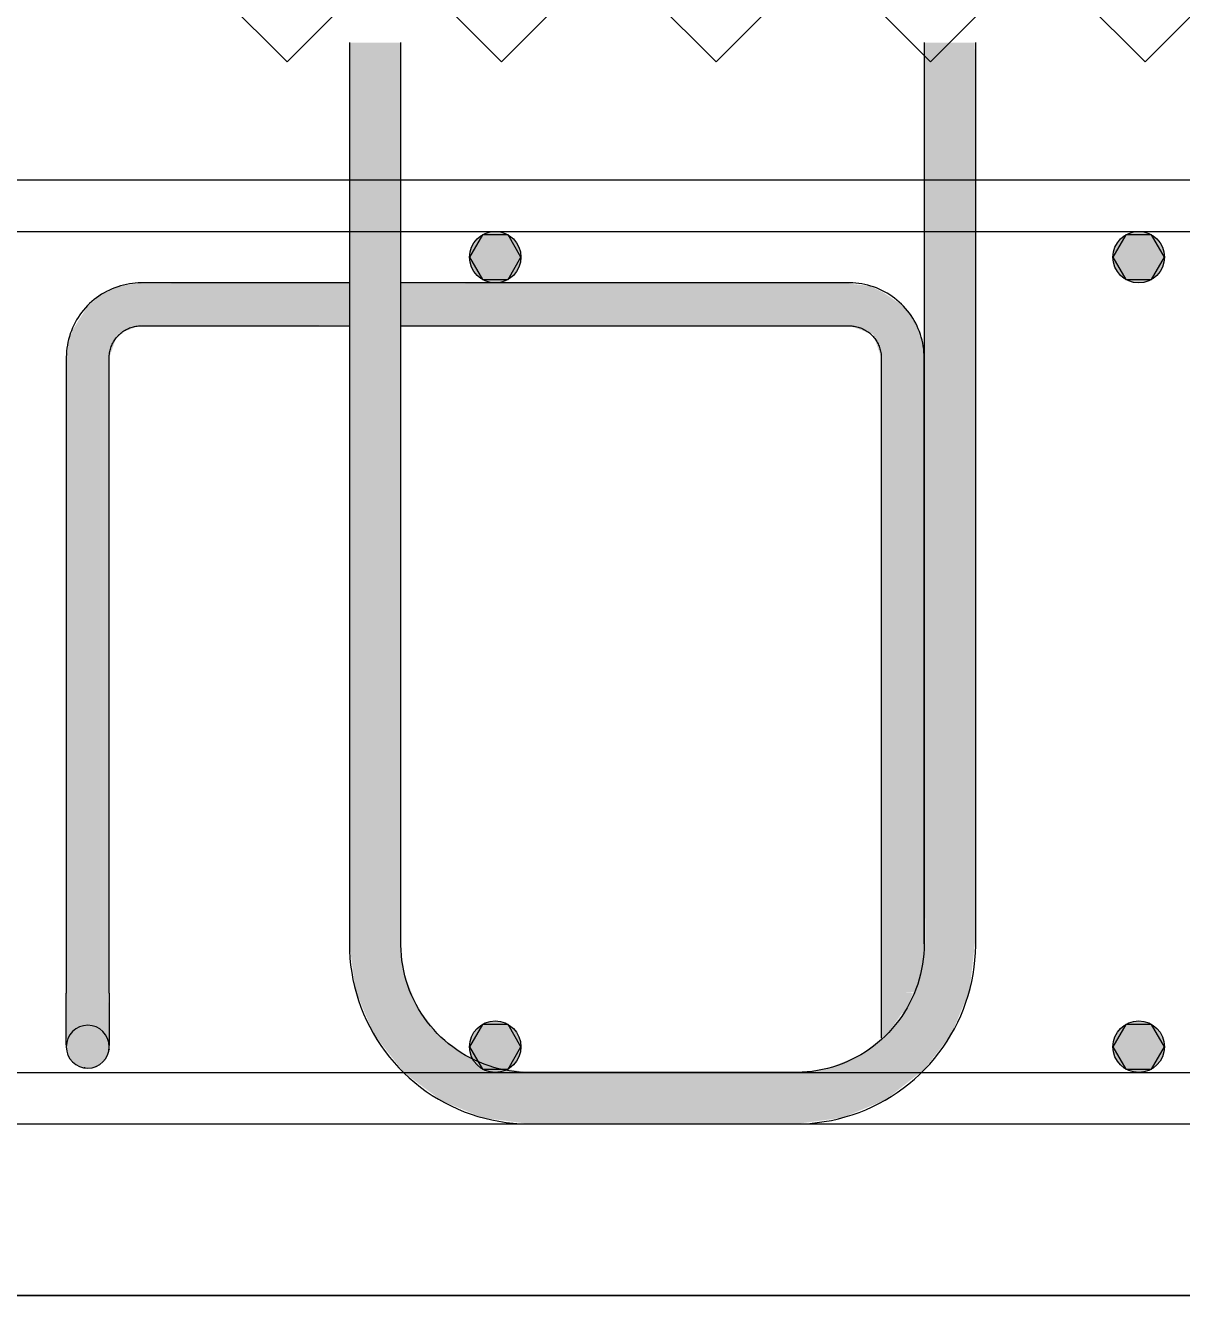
# Model space of a CAD drawing. Header units: millimetres. Extents: x 23200 to 49062, y -2858 to 35213.
# Drawn here: x 35127.6 to 35397.1, y -2000 to -1704 of the extents above; entities that cross this region are included whole.
import ezdxf

# ---------------------------------------------------------------- set-up
doc = ezdxf.new("R2010")
doc.units = ezdxf.units.MM
for name, color, linetype, lineweight in [('AA_Dim', 7, 'Continuous', 9), ('AA_Dim-20', 7, 'Continuous', 9), ('AA_Oformlenie', 7, 'Continuous', 9), ('AF_Perekritie_Опалубка', 253, 'Continuous', 20), ('KR_Armatura', 7, 'Continuous', 20), ('KR_Armatura_Tonkie', 7, 'Continuous', 20), ('KR_Fundament', 7, 'Continuous', 20)]:
    doc.layers.add(name, color=color, linetype=linetype, lineweight=lineweight)
doc.styles.add('ISOCPEUR_1', font='isocpeur.ttf', dxfattribs={"width": 0.9, "height": 50})
doc.dimstyles.new('05_Округл_5мм__прозр_', dxfattribs={"dimscale": 304.8, "dimtxt": 49.799059, "dimasz": 0.111549, "dimexe": 0.098425, "dimexo": 0.065617, "dimgap": 0.006562, "dimtad": 1, "dimdec": 0, "dimrnd": 5, "dimdsep": 46, "dimtxsty": 'ISOCPEUR_1', "dimblk1": 'OBLIQUE', "dimblk2": 'OBLIQUE', "dimsah": 1, "dimcen": 0.09, "dimdle": 0.098425, "dimazin": 0, "dimtfac": 1, "dimtdec": 4, "dimtix": 1, "dimtmove": 1, "dimatfit": 3, "dimfxl": 1, "dimtvp": 1, "dimtolj": 1, "dimtzin": 0, "dimlwd": 18, "dimlwe": 18, "dimarcsym": 2})

# ---------------------------------------------------------------- blocks, each defined once
blk = doc.blocks.new('265_Выпуск П одной длины _НесАрм_РабПлоск_ - В3 _d12_ t_250-3847602-Сечение 8')
at = {"layer": 'KR_Armatura_Tonkie'}
h = blk.add_hatch(color=256, dxfattribs=at)
h.paths.add_polyline_path([(25358.06, -1918), (25364.06, -1918), (25363.86, -1708), (25352.06, -1708), (25352.27, -1918), (25356.51, -1918)])
h.paths.add_polyline_path([(25352.06, -1692), (25364.06, -1692), (25363.86, -1647.68), (25352.06, -1647.68), (25352.06, -1678.93)])
h.paths.add_polyline_path([(25358.06, -1641.75), (25364.06, -1641.68), (25363.86, -1247.68), (25352.06, -1247.68), (25352.27, -1641.68), (25356.69, -1641.73)])
h.paths.add_polyline_path([(25358.06, -1241.75), (25364.06, -1241.68), (25363.86, -847.68), (25352.06, -847.68), (25352.27, -1241.68), (25356.96, -1241.74)])
h.paths.add_polyline_path([(25358.06, -841.75), (25364.06, -841.68), (25363.86, -447.68), (25352.06, -447.68), (25352.27, -841.68), (25357.22, -841.74)])
h.paths.add_polyline_path([(25358.06, -441.75), (25364.06, -441.68), (25363.86, -310.97), (25352.06, -305.07), (25352.27, -441.68), (25357.49, -441.74)])
h.paths.add_polyline_path([(25364.06, -293.18), (25363.86, -266.96), (25352.06, -261.07), (25352.27, -287.29), (25364, -293.15)])
h.paths.add_polyline_path([(25364.06, -253.65), (25363.86, -103.13), (25352.06, -103.13), (25352.27, -247.75), (25364, -253.62)])
h.paths.add_polyline_path([(25358.06, -95.13), (25364.06, -95.13), (25363.86, 418), (25352.06, 418), (25352.27, -95.13), (25357.72, -95.13)])
h = blk.add_hatch(color=256, dxfattribs=at)
h.paths.add_polyline_path([(25492.06, -1918), (25498.06, -1918), (25497.86, -1708), (25486.06, -1708), (25486.29, -1918), (25490.51, -1918)])
h.paths.add_polyline_path([(25486.08, -1692), (25498.06, -1692), (25497.86, -1647.68), (25486.06, -1647.68), (25486.06, -1692)])
h.paths.add_polyline_path([(25492.06, -1641.75), (25498.06, -1641.68), (25497.86, -1247.68), (25486.06, -1247.68), (25486.27, -1641.68), (25490.69, -1641.73)])
h.paths.add_polyline_path([(25492.06, -1241.75), (25498.06, -1241.68), (25497.86, -847.68), (25486.06, -847.68), (25486.27, -1241.68), (25490.96, -1241.74)])
h.paths.add_polyline_path([(25492.06, -841.75), (25498.06, -841.68), (25497.86, -447.68), (25486.06, -447.68), (25486.27, -841.68), (25491.22, -841.74)])
h.paths.add_polyline_path([(25492.06, -441.75), (25498.06, -441.68), (25497.86, -377.97), (25486.06, -372.07), (25486.27, -441.68), (25491.49, -441.74)])
h.paths.add_polyline_path([(25498.06, -360.18), (25497.86, -333.96), (25486.06, -328.07), (25486.27, -354.29), (25497.93, -360.12)])
h.paths.add_polyline_path([(25498.06, -320.65), (25497.86, -203.13), (25486.06, -203.13), (25486.27, -314.75), (25497.92, -320.58)])
h.paths.add_polyline_path([(25492.25, -195.13), (25498.06, -195.13), (25497.86, -103.89), (25490.51, -103.13), (25486.06, -103.13), (25486.27, -195.13), (25492.06, -195.13)])
h.paths.add_polyline_path([(25498.06, -95.92), (25497.86, 418), (25486.06, 418), (25486.27, -95.13), (25493.61, -95.33), (25497.9, -95.9)])
for points in [[(25394.06, -1960), (25394.06, -1948), (25385.77, -1946.76), (25379.06, -1943.98), (25372.85, -1939.21), (25368.08, -1933), (25365.08, -1925.76), (25363.86, -1918), (25352.07, -1918.02), (25353.49, -1928.87), (25357.69, -1939), (25364.83, -1948.06), (25373.55, -1954.58), (25383.19, -1958.57), (25392.37, -1959.78)], [(25456.06, -1960), (25466.93, -1958.57), (25477.06, -1954.37), (25486.12, -1947.23), (25492.43, -1939), (25496.63, -1928.87), (25497.86, -1918), (25486.06, -1918.02), (25484.82, -1926.29), (25482.04, -1933), (25477.28, -1939.21), (25471.06, -1943.98), (25463.83, -1946.98), (25456.06, -1948.2), (25456.06, -1959.8)], [(25456.06, -1960), (25456.06, -1948), (25394.06, -1948.23), (25394.06, -1960), (25447.85, -1960)]]:
    blk.add_hatch(color=256, dxfattribs=at).paths.add_polyline_path(points)
for p, q in [((25352.06, -1708), (25352.06, -1740)), ((25364.06, -1740), (25364.06, -1708)), ((25486.06, -1708), (25486.06, -1740)), ((25498.06, -1740), (25498.06, -1708)), ((25352.06, -1740), (25352.06, -1752)), ((25364.06, -1752), (25364.06, -1740)), ((25486.06, -1740), (25486.06, -1752)), ((25498.06, -1752), (25498.06, -1740)), ((25352.06, -1752), (25352.06, -1918)), ((25364.06, -1918), (25364.06, -1752)), ((25486.06, -1752), (25486.06, -1918)), ((25498.06, -1918), (25498.06, -1752)), ((25456.06, -1948), (25394.06, -1948)), ((25394.06, -1960), (25456.06, -1960))]:
    blk.add_line(p, q, dxfattribs=at)
at = {"layer": 'KR_Armatura_Tonkie', "flags": 128}
for points in [[(25352.06, -1918), (25352.1, -1919.68), (25352.2, -1921.36), (25352.36, -1923.03), (25352.6, -1924.69), (25352.9, -1926.34), (25353.27, -1927.98), (25353.7, -1929.61), (25354.19, -1931.21), (25354.75, -1932.8), (25355.38, -1934.36), (25356.06, -1935.89), (25356.81, -1937.39), (25357.61, -1938.87), (25358.48, -1940.31), (25359.4, -1941.71), (25360.37, -1943.08), (25361.4, -1944.41), (25362.49, -1945.69), (25363.62, -1946.93), (25364.67, -1948)], [(25394.06, -1948), (25392.86, -1947.98), (25391.66, -1947.9), (25390.47, -1947.78), (25389.28, -1947.62), (25388.1, -1947.4), (25386.93, -1947.14), (25385.77, -1946.83), (25384.62, -1946.48), (25383.49, -1946.08), (25382.38, -1945.63), (25381.28, -1945.14), (25380.21, -1944.61), (25379.16, -1944.03), (25378.13, -1943.42), (25377.12, -1942.76), (25376.15, -1942.06), (25375.2, -1941.33), (25374.28, -1940.55), (25373.39, -1939.75), (25372.54, -1938.9), (25371.72, -1938.02), (25370.94, -1937.11), (25370.19, -1936.17), (25369.49, -1935.21), (25368.82, -1934.21), (25368.19, -1933.19), (25367.6, -1932.14), (25367.06, -1931.07), (25366.56, -1929.98), (25366.1, -1928.87), (25365.69, -1927.74), (25365.32, -1926.6), (25365, -1925.45), (25364.73, -1924.28), (25364.5, -1923.1), (25364.32, -1921.91), (25364.19, -1920.72), (25364.1, -1919.52), (25364.06, -1918.32), (25364.06, -1918)], [(25486.06, -1918), (25486.04, -1919.2), (25485.97, -1920.4), (25485.85, -1921.59), (25485.68, -1922.78), (25485.46, -1923.96), (25485.2, -1925.13), (25484.89, -1926.29), (25484.54, -1927.44), (25484.14, -1928.57), (25483.69, -1929.68), (25483.2, -1930.78), (25482.67, -1931.85), (25482.1, -1932.91), (25481.48, -1933.94), (25480.82, -1934.94), (25480.12, -1935.92), (25479.39, -1936.86), (25478.62, -1937.78), (25477.81, -1938.67), (25476.96, -1939.52), (25476.09, -1940.34), (25475.18, -1941.12), (25474.24, -1941.87), (25473.27, -1942.58), (25472.27, -1943.24), (25471.25, -1943.87), (25470.2, -1944.46), (25469.13, -1945), (25468.04, -1945.5), (25466.93, -1945.96), (25465.81, -1946.37), (25464.66, -1946.74), (25463.51, -1947.06), (25462.34, -1947.34), (25461.16, -1947.56), (25459.97, -1947.74), (25458.78, -1947.88), (25457.59, -1947.96), (25456.39, -1948), (25456.06, -1948)], [(25485.44, -1948), (25486.19, -1947.26), (25487.34, -1946.03), (25488.43, -1944.76), (25489.48, -1943.44), (25490.47, -1942.09), (25491.4, -1940.69), (25492.28, -1939.26), (25493.1, -1937.8), (25493.87, -1936.3), (25494.57, -1934.77), (25495.21, -1933.22), (25495.78, -1931.64), (25496.3, -1930.04), (25496.75, -1928.42), (25497.13, -1926.79), (25497.45, -1925.14), (25497.7, -1923.48), (25497.89, -1921.81), (25498.01, -1920.13), (25498.06, -1918.45), (25498.06, -1918)], [(25364.8, -1948.13), (25366.03, -1949.28), (25367.3, -1950.37), (25368.62, -1951.42), (25369.97, -1952.41), (25371.37, -1953.34), (25372.8, -1954.22), (25374.27, -1955.04), (25375.76, -1955.8), (25377.29, -1956.51), (25378.84, -1957.15), (25380.42, -1957.72), (25382.02, -1958.24), (25383.64, -1958.69), (25385.27, -1959.07), (25386.92, -1959.39), (25388.58, -1959.64), (25390.25, -1959.83), (25391.93, -1959.95), (25393.61, -1960), (25394.06, -1960)], [(25456.06, -1960), (25457.74, -1959.97), (25459.42, -1959.87), (25461.09, -1959.7), (25462.75, -1959.46), (25464.41, -1959.16), (25466.05, -1958.8), (25467.67, -1958.36), (25469.27, -1957.87), (25470.86, -1957.31), (25472.42, -1956.68), (25473.95, -1956), (25475.46, -1955.25), (25476.93, -1954.45), (25478.37, -1953.58), (25479.78, -1952.66), (25481.14, -1951.69), (25482.47, -1950.66), (25483.76, -1949.58), (25485, -1948.44), (25485.44, -1948)]]:
    blk.add_lwpolyline(points, dxfattribs=at)
blk = doc.blocks.new('265_Выпуск П одной длины _НесАрм_РабПлоск_ - В3 _d12_ t_250-V40-Сечение 8')
at = {"layer": 'KR_Armatura_Tonkie'}
for p, q in [((25352.06, -1708), (25352.06, -1740)), ((25364.06, -1740), (25364.06, -1708)), ((25486.06, -1708), (25486.06, -1740)), ((25498.06, -1740), (25498.06, -1708)), ((25352.06, -1740), (25352.06, -1752)), ((25364.06, -1752), (25364.06, -1740)), ((25486.06, -1740), (25486.06, -1752)), ((25498.06, -1752), (25498.06, -1740)), ((25352.06, -1752), (25352.06, -1918)), ((25364.06, -1918), (25364.06, -1752)), ((25486.06, -1752), (25486.06, -1918)), ((25498.06, -1918), (25498.06, -1752)), ((25456.06, -1948), (25394.06, -1948)), ((25394.06, -1960), (25456.06, -1960))]:
    blk.add_line(p, q, dxfattribs=at)
at = {"layer": 'KR_Armatura_Tonkie', "flags": 128}
for points in [[(25352.06, -1918.02), (25352.1, -1919.68), (25352.2, -1921.36), (25352.36, -1923.03), (25352.6, -1924.69), (25352.9, -1926.34), (25353.27, -1927.98), (25353.7, -1929.61), (25354.19, -1931.21), (25354.75, -1932.8), (25355.38, -1934.36), (25356.06, -1935.89), (25356.81, -1937.39), (25357.61, -1938.87), (25358.48, -1940.31), (25359.4, -1941.71), (25360.37, -1943.08), (25361.4, -1944.41), (25362.49, -1945.69), (25363.62, -1946.93), (25364.67, -1948)], [(25485.44, -1948), (25486.19, -1947.26), (25487.34, -1946.03), (25488.43, -1944.76), (25489.48, -1943.44), (25490.47, -1942.09), (25491.4, -1940.69), (25492.28, -1939.26), (25493.1, -1937.8), (25493.87, -1936.3), (25494.57, -1934.77), (25495.21, -1933.22), (25495.78, -1931.64), (25496.3, -1930.04), (25496.75, -1928.42), (25497.13, -1926.79), (25497.45, -1925.14), (25497.7, -1923.48), (25497.89, -1921.81), (25498.01, -1920.13), (25498.06, -1918.45), (25498.06, -1918.02)], [(25364.8, -1948.13), (25366.03, -1949.28), (25367.3, -1950.37), (25368.62, -1951.42), (25369.97, -1952.41), (25371.37, -1953.34), (25372.8, -1954.22), (25374.27, -1955.04), (25375.76, -1955.8), (25377.29, -1956.51), (25378.84, -1957.15), (25380.42, -1957.72), (25382.02, -1958.24), (25383.64, -1958.69), (25385.27, -1959.07), (25386.92, -1959.39), (25388.58, -1959.64), (25390.25, -1959.83), (25391.93, -1959.95), (25393.61, -1960), (25394.06, -1960)], [(25456.06, -1960), (25457.74, -1959.97), (25459.42, -1959.87), (25461.09, -1959.7), (25462.75, -1959.46), (25464.41, -1959.16), (25466.05, -1958.8), (25467.67, -1958.36), (25469.27, -1957.87), (25470.86, -1957.31), (25472.42, -1956.68), (25473.95, -1956), (25475.46, -1955.25), (25476.93, -1954.45), (25478.37, -1953.58), (25479.78, -1952.66), (25481.14, -1951.69), (25482.47, -1950.66), (25483.76, -1949.58), (25485, -1948.44), (25485.44, -1948)]]:
    blk.add_lwpolyline(points, dxfattribs=at)
blk = doc.blocks.new('265_Выпуск П одной длины _НесАрм_РабПлоск_ - В3 _d12_ t_250-V41-Сечение 8')
at = {"layer": 'KR_Armatura_Tonkie'}
for p, q in [((25352.06, -1708), (25352.06, -1740)), ((25364.06, -1740), (25364.06, -1708)), ((25486.06, -1708), (25486.06, -1740)), ((25498.06, -1740), (25498.06, -1708)), ((25352.06, -1740), (25352.06, -1752)), ((25364.06, -1752), (25364.06, -1740)), ((25486.06, -1740), (25486.06, -1752)), ((25498.06, -1752), (25498.06, -1740)), ((25352.06, -1752), (25352.06, -1764)), ((25364.06, -1764), (25364.06, -1752)), ((25486.06, -1752), (25486.06, -1781.5)), ((25498.06, -1918), (25498.06, -1752)), ((25352.06, -1774), (25352.06, -1918)), ((25364.06, -1918), (25364.06, -1774)), ((25456.06, -1948), (25394.06, -1948)), ((25394.06, -1960), (25456.06, -1960))]:
    blk.add_line(p, q, dxfattribs=at)
at = {"layer": 'KR_Armatura_Tonkie', "flags": 128}
for points in [[(25352.06, -1918.02), (25352.1, -1919.68), (25352.2, -1921.36), (25352.36, -1923.03), (25352.6, -1924.69), (25352.9, -1926.34), (25353.27, -1927.98), (25353.7, -1929.61), (25354.19, -1931.21), (25354.75, -1932.8), (25355.38, -1934.36), (25356.06, -1935.89), (25356.81, -1937.39), (25357.61, -1938.87), (25358.48, -1940.31), (25359.4, -1941.71), (25360.37, -1943.08), (25361.4, -1944.41), (25362.49, -1945.69), (25363.62, -1946.93), (25364.67, -1948)], [(25485.44, -1948), (25486.19, -1947.26), (25487.34, -1946.03), (25488.43, -1944.76), (25489.48, -1943.44), (25490.47, -1942.09), (25491.4, -1940.69), (25492.28, -1939.26), (25493.1, -1937.8), (25493.87, -1936.3), (25494.57, -1934.77), (25495.21, -1933.22), (25495.78, -1931.64), (25496.3, -1930.04), (25496.75, -1928.42), (25497.13, -1926.79), (25497.45, -1925.14), (25497.7, -1923.48), (25497.89, -1921.81), (25498.01, -1920.13), (25498.06, -1918.45), (25498.06, -1918.02)], [(25364.8, -1948.13), (25366.03, -1949.28), (25367.3, -1950.37), (25368.62, -1951.42), (25369.97, -1952.41), (25371.37, -1953.34), (25372.8, -1954.22), (25374.27, -1955.04), (25375.76, -1955.8), (25377.29, -1956.51), (25378.84, -1957.15), (25380.42, -1957.72), (25382.02, -1958.24), (25383.64, -1958.69), (25385.27, -1959.07), (25386.92, -1959.39), (25388.58, -1959.64), (25390.25, -1959.83), (25391.93, -1959.95), (25393.61, -1960), (25394.06, -1960)], [(25456.06, -1960), (25457.74, -1959.97), (25459.42, -1959.87), (25461.09, -1959.7), (25462.75, -1959.46), (25464.41, -1959.16), (25466.05, -1958.8), (25467.67, -1958.36), (25469.27, -1957.87), (25470.86, -1957.31), (25472.42, -1956.68), (25473.95, -1956), (25475.46, -1955.25), (25476.93, -1954.45), (25478.37, -1953.58), (25479.78, -1952.66), (25481.14, -1951.69), (25482.47, -1950.66), (25483.76, -1949.58), (25485, -1948.44), (25485.44, -1948)]]:
    blk.add_lwpolyline(points, dxfattribs=at)
blk = doc.blocks.new('265_Выпуск П одной длины _НесАрм_РабПлоск_ - В3 _d12_ t_250-V42-Сечение 8')
at = {"layer": 'KR_Armatura_Tonkie'}
for p, q in [((25352.06, -1708), (25352.06, -1740)), ((25364.06, -1740), (25364.06, -1708)), ((25486.06, -1708), (25486.06, -1740)), ((25498.06, -1740), (25498.06, -1708)), ((25352.06, -1740), (25352.06, -1752)), ((25364.06, -1752), (25364.06, -1740)), ((25486.06, -1740), (25486.06, -1752)), ((25498.06, -1752), (25498.06, -1740)), ((25352.06, -1752), (25352.06, -1764)), ((25364.06, -1764), (25364.06, -1752)), ((25486.06, -1752), (25486.06, -1781.5)), ((25498.06, -1918), (25498.06, -1752)), ((25352.06, -1774), (25352.06, -1918)), ((25364.06, -1918), (25364.06, -1774)), ((25456.06, -1948), (25394.06, -1948)), ((25390.25, -1959.83), (25391.93, -1959.95)), ((25394.06, -1960), (25456.06, -1960))]:
    blk.add_line(p, q, dxfattribs=at)
at = {"layer": 'KR_Armatura_Tonkie', "flags": 128}
for points in [[(25352.06, -1918.02), (25352.1, -1919.68), (25352.2, -1921.36), (25352.36, -1923.03), (25352.6, -1924.69), (25352.9, -1926.34), (25353.27, -1927.98), (25353.7, -1929.61), (25354.19, -1931.21), (25354.75, -1932.8), (25355.38, -1934.36), (25356.06, -1935.89), (25356.81, -1937.39), (25357.61, -1938.87), (25358.48, -1940.31), (25359.4, -1941.71), (25360.37, -1943.08), (25361.4, -1944.41), (25362.49, -1945.69), (25363.62, -1946.93), (25364.67, -1948)], [(25485.44, -1948), (25486.19, -1947.26), (25487.34, -1946.03), (25488.43, -1944.76), (25489.48, -1943.44), (25490.47, -1942.09), (25491.4, -1940.69), (25492.28, -1939.26), (25493.1, -1937.8), (25493.87, -1936.3), (25494.57, -1934.77), (25495.21, -1933.22), (25495.78, -1931.64), (25496.3, -1930.04), (25496.75, -1928.42), (25497.13, -1926.79), (25497.45, -1925.14), (25497.7, -1923.48), (25497.89, -1921.81), (25498.01, -1920.13), (25498.06, -1918.45), (25498.06, -1918.02)], [(25364.8, -1948.13), (25366.03, -1949.28), (25367.3, -1950.37), (25368.62, -1951.42), (25369.97, -1952.41), (25371.37, -1953.34), (25372.8, -1954.22), (25374.27, -1955.04), (25375.76, -1955.8), (25377.29, -1956.51), (25378.84, -1957.15), (25380.42, -1957.72), (25382.02, -1958.24), (25383.64, -1958.69), (25385.27, -1959.07), (25386.92, -1959.39), (25388.58, -1959.64), (25390.25, -1959.83)], [(25456.06, -1960), (25457.74, -1959.97), (25459.42, -1959.87), (25461.09, -1959.7), (25462.75, -1959.46), (25464.41, -1959.16), (25466.05, -1958.8), (25467.67, -1958.36), (25469.27, -1957.87), (25470.86, -1957.31), (25472.42, -1956.68), (25473.95, -1956), (25475.46, -1955.25), (25476.93, -1954.45), (25478.37, -1953.58), (25479.78, -1952.66), (25481.14, -1951.69), (25482.47, -1950.66), (25483.76, -1949.58), (25485, -1948.44), (25485.44, -1948)], [(25391.93, -1959.95), (25393.61, -1960), (25394.06, -1960)]]:
    blk.add_lwpolyline(points, dxfattribs=at)
blk = doc.blocks.new('261_Лягушка _НесАрм_РабПлоск_ - 10 А240-V49-Сечение 8')
at = {"layer": 'KR_Armatura_Tonkie'}
for points in [[(25290.47, -1781.5), (25291.06, -1781.5), (25294.72, -1772.66), (25303.56, -1769), (25303.56, -1764), (25298.69, -1764.7), (25294.18, -1766.73), (25291.03, -1769.5), (25287.78, -1774.57), (25286.73, -1776.9), (25286.23, -1781.5), (25289.77, -1781.5)], [(25481.06, -1781.5), (25486.06, -1781.5), (25485.36, -1776.63), (25483.33, -1772.12), (25480.56, -1768.96), (25476.38, -1766.16), (25473.47, -1764.72), (25468.56, -1764.17), (25468.56, -1769), (25477.4, -1772.66), (25479.23, -1777.08)], [(25294.6, -1781.5), (25296.06, -1781.5), (25297.99, -1775.93), (25303.56, -1773.83), (25303.56, -1769), (25294.72, -1772.66), (25291.06, -1781.5), (25293.56, -1781.5)], [(25476.23, -1781.5), (25481.06, -1781.5), (25477.4, -1772.66), (25468.56, -1769), (25468.56, -1774), (25474.13, -1775.93), (25476.06, -1781.5)], [(25291.06, -1929.5), (25291.06, -1781.5), (25286.06, -1781.5), (25286.23, -1929.5), (25289.77, -1929.5)], [(25295.04, -1929.5), (25296.06, -1929.5), (25295.89, -1781.5), (25291.06, -1781.5), (25291.06, -1929.5), (25294.6, -1929.5)], [(25479.77, -1929.5), (25481.06, -1929.5), (25481.06, -1781.5), (25476.06, -1781.5), (25476.23, -1929.5), (25478.56, -1929.5)], [(25481.06, -1929.5), (25483.56, -1929.33), (25485.04, -1925.76), (25486.06, -1918), (25485.89, -1781.5), (25481.06, -1781.5), (25481.06, -1918.02)], [(25286.23, -1940.71), (25287.09, -1939.04), (25287.53, -1938.46), (25288.56, -1937.67), (25289.77, -1937.17), (25291.06, -1937), (25291.06, -1929.5), (25286.06, -1929.5), (25286.18, -1939.93)], [(25296.06, -1942), (25295.94, -1935.69), (25295.89, -1929.5), (25291.06, -1929.5), (25291.06, -1937), (25292.49, -1937.22), (25293.56, -1937.67), (25294.6, -1938.46), (25295.39, -1939.5), (25295.89, -1940.71)], [(25476.15, -1940.08), (25477.65, -1938.72), (25481.06, -1933.96), (25481.06, -1929.5), (25476.06, -1929.5), (25476.16, -1939.83)], [(25481.06, -1934.28), (25482.17, -1932.7), (25483.41, -1929.5), (25481.06, -1929.5), (25481.06, -1933.96)], [(25291.06, -1947), (25292.49, -1946.78), (25293.56, -1946.33), (25294.6, -1945.54), (25295.39, -1944.5), (25295.89, -1943.29), (25296.06, -1942), (25295.89, -1940.71), (25295.39, -1939.5), (25294.6, -1938.46), (25293.56, -1937.67), (25292.36, -1937.17), (25291.06, -1937), (25289.77, -1937.17), (25288.56, -1937.67), (25287.53, -1938.46), (25286.73, -1939.5), (25286.23, -1940.71), (25286.06, -1942), (25286.23, -1943.29), (25286.73, -1944.5), (25287.53, -1945.54), (25288.56, -1946.33), (25289.77, -1946.83)]]:
    blk.add_hatch(color=256, dxfattribs=at).paths.add_polyline_path(points)
h = blk.add_hatch(color=256, dxfattribs=at)
h.paths.add_polyline_path([(25364.06, -1769), (25468.56, -1769), (25468.56, -1764), (25364.06, -1764.17), (25364.06, -1768.18)])
h.paths.add_polyline_path([(25336.88, -1769), (25352.06, -1769), (25352.06, -1764), (25303.56, -1764.17), (25303.56, -1769)])
h = blk.add_hatch(color=256, dxfattribs=at)
h.paths.add_polyline_path([(25304.43, -1774), (25352.06, -1773.83), (25352.06, -1769), (25303.56, -1769), (25303.56, -1774)])
h.paths.add_polyline_path([(25468.56, -1774), (25468.56, -1769), (25364.06, -1769), (25364.06, -1774), (25443.72, -1774)])
for p, q in [((25352.06, -1764), (25303.56, -1764)), ((25468.56, -1764), (25364.06, -1764)), ((25303.56, -1774), (25352.06, -1774)), ((25364.06, -1774), (25468.56, -1774)), ((25286.06, -1781.5), (25286.06, -1929.5)), ((25296.06, -1929.5), (25296.06, -1781.5)), ((25476.06, -1781.5), (25476.06, -1929.5)), ((25486.06, -1918), (25486.06, -1781.5)), ((25286.48, -1944), (25286.4, -1943.81)), ((25296.03, -1942.6), (25296, -1942.8)), ((25288.08, -1946.01), (25287.92, -1945.89)), ((25290.46, -1946.96), (25290.27, -1946.94)), ((25293.06, -1946.58), (25292.87, -1946.66)), ((25295.07, -1944.99), (25294.95, -1945.14))]:
    blk.add_line(p, q, dxfattribs=at)
at = {"layer": 'KR_Armatura_Tonkie', "flags": 128}
for points in [[(25303.56, -1764), (25302.86, -1764.01), (25302.16, -1764.06), (25301.47, -1764.13), (25300.77, -1764.22), (25300.08, -1764.35), (25299.4, -1764.5), (25298.73, -1764.68), (25298.06, -1764.89), (25297.4, -1765.12), (25296.75, -1765.38), (25296.11, -1765.67), (25295.48, -1765.98), (25294.87, -1766.31), (25294.27, -1766.67), (25293.68, -1767.06), (25293.11, -1767.46), (25292.56, -1767.89), (25292.02, -1768.34), (25291.51, -1768.82), (25291.01, -1769.31), (25290.53, -1769.82), (25290.07, -1770.35), (25289.64, -1770.9), (25289.23, -1771.46), (25288.84, -1772.04), (25288.47, -1772.64), (25288.13, -1773.25), (25287.81, -1773.88), (25287.52, -1774.51), (25287.25, -1775.16), (25287.01, -1775.82), (25286.8, -1776.48), (25286.61, -1777.16), (25286.45, -1777.84), (25286.32, -1778.53), (25286.21, -1779.22), (25286.13, -1779.91), (25286.08, -1780.61), (25286.06, -1781.31), (25286.06, -1781.5)], [(25486.06, -1781.5), (25486.05, -1780.8), (25486.01, -1780.1), (25485.94, -1779.41), (25485.84, -1778.71), (25485.71, -1778.02), (25485.56, -1777.34), (25485.38, -1776.66), (25485.17, -1776), (25484.94, -1775.34), (25484.68, -1774.69), (25484.39, -1774.05), (25484.08, -1773.42), (25483.75, -1772.8), (25483.39, -1772.2), (25483, -1771.62), (25482.6, -1771.05), (25482.17, -1770.5), (25481.72, -1769.96), (25481.25, -1769.44), (25480.75, -1768.95), (25480.24, -1768.47), (25479.71, -1768.01), (25479.16, -1767.58), (25478.6, -1767.16), (25478.02, -1766.77), (25477.42, -1766.41), (25476.81, -1766.07), (25476.19, -1765.75), (25475.55, -1765.46), (25474.9, -1765.19), (25474.25, -1764.95), (25473.58, -1764.73), (25472.9, -1764.55), (25472.22, -1764.39), (25471.54, -1764.25), (25470.84, -1764.15), (25470.15, -1764.07), (25469.45, -1764.02), (25468.75, -1764), (25468.56, -1764)], [(25296.06, -1781.5), (25296.07, -1781.2), (25296.09, -1780.9), (25296.12, -1780.6), (25296.16, -1780.31), (25296.21, -1780.01), (25296.28, -1779.72), (25296.35, -1779.43), (25296.44, -1779.14), (25296.54, -1778.86), (25296.65, -1778.58), (25296.78, -1778.31), (25296.91, -1778.04), (25297.05, -1777.77), (25297.21, -1777.52), (25297.37, -1777.27), (25297.55, -1777.02), (25297.73, -1776.78), (25297.92, -1776.55), (25298.13, -1776.33), (25298.34, -1776.12), (25298.56, -1775.92), (25298.78, -1775.72), (25299.02, -1775.53), (25299.26, -1775.36), (25299.51, -1775.19), (25299.76, -1775.03), (25300.03, -1774.89), (25300.29, -1774.75), (25300.57, -1774.62), (25300.84, -1774.51), (25301.13, -1774.41), (25301.41, -1774.31), (25301.7, -1774.23), (25301.99, -1774.17), (25302.29, -1774.11), (25302.58, -1774.06), (25302.88, -1774.03), (25303.18, -1774.01), (25303.48, -1774), (25303.56, -1774)], [(25468.56, -1774), (25468.86, -1774.01), (25469.16, -1774.02), (25469.46, -1774.05), (25469.76, -1774.1), (25470.05, -1774.15), (25470.34, -1774.21), (25470.63, -1774.29), (25470.92, -1774.38), (25471.2, -1774.48), (25471.48, -1774.59), (25471.76, -1774.71), (25472.02, -1774.85), (25472.29, -1774.99), (25472.55, -1775.15), (25472.8, -1775.31), (25473.04, -1775.48), (25473.28, -1775.67), (25473.51, -1775.86), (25473.73, -1776.06), (25473.94, -1776.27), (25474.15, -1776.49), (25474.34, -1776.72), (25474.53, -1776.96), (25474.71, -1777.2), (25474.87, -1777.45), (25475.03, -1777.7), (25475.18, -1777.97), (25475.31, -1778.23), (25475.44, -1778.5), (25475.55, -1778.78), (25475.65, -1779.06), (25475.75, -1779.35), (25475.83, -1779.64), (25475.9, -1779.93), (25475.95, -1780.23), (25476, -1780.52), (25476.03, -1780.82), (25476.05, -1781.12), (25476.06, -1781.42), (25476.06, -1781.5)], [(25286.06, -1941.64), (25286.06, -1941.51), (25286.06, -1941.37), (25286.06, -1941.2), (25286.06, -1941.01), (25286.06, -1940.81), (25286.06, -1940.59), (25286.06, -1940.35), (25286.06, -1940.09), (25286.06, -1939.82), (25286.06, -1939.53), (25286.06, -1939.22), (25286.06, -1938.9), (25286.06, -1938.56), (25286.06, -1938.21), (25286.06, -1937.84), (25286.06, -1937.46), (25286.06, -1937.07), (25286.06, -1936.67), (25286.06, -1936.25), (25286.06, -1935.83), (25286.06, -1935.39), (25286.06, -1934.95), (25286.06, -1934.49), (25286.06, -1934.03), (25286.06, -1933.56), (25286.06, -1933.08), (25286.06, -1932.6), (25286.06, -1932.12), (25286.06, -1931.62), (25286.06, -1931.13), (25286.06, -1930.63), (25286.06, -1930.13), (25286.06, -1929.63), (25286.06, -1929.5)], [(25296.06, -1929.5), (25296.06, -1930), (25296.06, -1930.5), (25296.06, -1931), (25296.06, -1931.49), (25296.06, -1931.98), (25296.06, -1932.47), (25296.06, -1932.95), (25296.06, -1933.43), (25296.06, -1933.9), (25296.06, -1934.37), (25296.06, -1934.82), (25296.06, -1935.27), (25296.06, -1935.71), (25296.06, -1936.14), (25296.06, -1936.56), (25296.06, -1936.96), (25296.06, -1937.36), (25296.06, -1937.74), (25296.06, -1938.11), (25296.06, -1938.47), (25296.06, -1938.81), (25296.06, -1939.13), (25296.06, -1939.45), (25296.06, -1939.74), (25296.06, -1940.02), (25296.06, -1940.28), (25296.06, -1940.52), (25296.06, -1940.75), (25296.06, -1940.96), (25296.06, -1941.15), (25296.06, -1941.32), (25296.06, -1941.48), (25296.06, -1941.61), (25296.06, -1941.72)], [(25476.06, -1929.5), (25476.06, -1930), (25476.06, -1930.5), (25476.06, -1931), (25476.06, -1931.49), (25476.06, -1931.98), (25476.06, -1932.47), (25476.06, -1932.95), (25476.06, -1933.43), (25476.06, -1933.9), (25476.06, -1934.37), (25476.06, -1934.82), (25476.06, -1935.27), (25476.06, -1935.71), (25476.06, -1936.14), (25476.06, -1936.56), (25476.06, -1936.96), (25476.06, -1937.36), (25476.06, -1937.74), (25476.06, -1938.11), (25476.06, -1938.47), (25476.06, -1938.81), (25476.06, -1939.13), (25476.06, -1939.45), (25476.06, -1939.74), (25476.06, -1940.02)]]:
    blk.add_lwpolyline(points, dxfattribs=at)
at = {"layer": 'KR_Armatura_Tonkie'}
for start, end in [(90, 270), (270, 90)]:
    blk.add_arc((25291.06, -1942), 5, start, end, dxfattribs=at)
blk = doc.blocks.new('Последовательность узлов - 3мм масшт20 маскировка-904226-Сечение 8')
at = {"layer": 'AA_Oformlenie'}
for p, q in [((25300.06, -1700), (25312.56, -1687.5)), ((25337.56, -1712.5), (25312.56, -1687.5)), ((25350.06, -1700), (25362.56, -1687.5)), ((25387.56, -1712.5), (25362.56, -1687.5)), ((25400.06, -1700), (25412.56, -1687.5)), ((25437.56, -1712.5), (25412.56, -1687.5)), ((25450.06, -1700), (25462.56, -1687.5)), ((25487.56, -1712.5), (25462.56, -1687.5)), ((25500.06, -1700), (25512.56, -1687.5)), ((25537.56, -1712.5), (25512.56, -1687.5)), ((25350.06, -1700), (25337.56, -1712.5)), ((25400.06, -1700), (25387.56, -1712.5)), ((25450.06, -1700), (25437.56, -1712.5)), ((25500.06, -1700), (25487.56, -1712.5)), ((25550.06, -1700), (25537.56, -1712.5))]:
    blk.add_line(p, q, dxfattribs=at)
blk = doc.blocks.new('DIMBLOCK114-Сечение 8')
at = {"layer": 'AA_Dim-20', "lineweight": 18}
for p, q in [((34934.34, -1556.96), (34934.34, -1640.16)), ((34934.34, -1640.16), (34934.34, -1675)), ((35171.11, -1650), (34904.34, -1650)), ((34934.34, -1650), (34934.34, -1730)), ((34934.34, -1650), (35171.11, -1650)), ((34938.38, -1700), (34904.34, -1700)), ((34934.34, -1700), (34938.38, -1700))]:
    blk.add_line(p, q, dxfattribs=at)
at = {"layer": 'AA_Dim-20', "lineweight": 30}
for p, q in [((34934.34, -1650), (34917.34, -1633)), ((34934.34, -1650), (34951.34, -1667)), ((34934.34, -1700), (34917.34, -1683)), ((34934.34, -1700), (34951.34, -1717))]:
    blk.add_line(p, q, dxfattribs=at)
at = {"layer": 'AA_Dim-20', "color": 0, "lineweight": 18, "insert": (34867.02, -1620.16), "char_height": 50, "width": 75.8478, "attachment_point": 1, "rotation": 90, "line_spacing_factor": 1.149209, "style": 'ISOCPEUR_1'}
blk.add_mtext('50', dxfattribs=at)
blk = doc.blocks.new('_Oblique')
at = {"color": 0, "linetype": 'ByBlock', "lineweight": -2}
blk.add_line((-0.5, -0.5), (0.5, 0.5), dxfattribs=at)

msp = doc.modelspace()

# ---------------------------------------------------------------- hatches: boundary and pattern name
at = {"layer": 'KR_Armatura'}
h = msp.add_hatch(color=256, dxfattribs=at)
edge = h.paths.add_edge_path()
edge.add_arc((35237.1102, -1758), 6, 0, 360)
h = msp.add_hatch(color=256, dxfattribs=at)
edge = h.paths.add_edge_path()
edge.add_arc((35387.1102, -1758), 6, 0, 360)
for points in [[(35240.1102, -1763.1962), (35243.1102, -1758), (35240.1102, -1752.8038), (35234.1102, -1752.8038), (35231.1102, -1758), (35234.1102, -1763.1962)], [(35384.1102, -1763.1962), (35390.1102, -1763.1962), (35393.1102, -1758), (35390.1102, -1752.8038), (35384.1102, -1752.8038), (35381.1102, -1758)], [(35240.1102, -1947.1962), (35243.1102, -1942), (35240.1102, -1936.8038), (35234.1102, -1936.8038), (35231.1102, -1942), (35234.1102, -1947.1962)], [(35384.1102, -1947.1962), (35390.1102, -1947.1962), (35393.1102, -1942), (35390.1102, -1936.8038), (35384.1102, -1936.8038), (35381.1102, -1942)]]:
    msp.add_hatch(color=256, dxfattribs=at).paths.add_polyline_path(points)
h = msp.add_hatch(color=256, dxfattribs=at)
edge = h.paths.add_edge_path()
edge.add_arc((35237.1102, -1942), 6, 0, 360)
h = msp.add_hatch(color=256, dxfattribs=at)
edge = h.paths.add_edge_path()
edge.add_arc((35387.1102, -1942), 6, 0, 360)

# ---------------------------------------------------------------- linework, layer by layer
at = {"layer": 'AF_Perekritie_Опалубка'}
msp.add_line((37601.1104, -2000), (33731.1104, -2000), dxfattribs=at)
at = {"layer": 'KR_Armatura'}
for p, q in [((35234.1102, -1752.8038), (35231.1102, -1758)), ((35240.1102, -1752.8038), (35234.1102, -1752.8038)), ((35243.1102, -1758), (35240.1102, -1752.8038)), ((35384.1102, -1752.8038), (35381.1102, -1758)), ((35390.1102, -1752.8038), (35384.1102, -1752.8038)), ((35393.1102, -1758), (35390.1102, -1752.8038)), ((35231.1102, -1758), (35234.1102, -1763.1962)), ((35240.1102, -1763.1962), (35243.1102, -1758)), ((35381.1102, -1758), (35384.1102, -1763.1962)), ((35390.1102, -1763.1962), (35393.1102, -1758)), ((35234.1102, -1763.1962), (35240.1102, -1763.1962)), ((35384.1102, -1763.1962), (35390.1102, -1763.1962)), ((35234.1102, -1936.8038), (35231.1102, -1942)), ((35240.1102, -1936.8038), (35234.1102, -1936.8038)), ((35243.1102, -1942), (35240.1102, -1936.8038)), ((35384.1102, -1936.8038), (35381.1102, -1942)), ((35390.1102, -1936.8038), (35384.1102, -1936.8038)), ((35393.1102, -1942), (35390.1102, -1936.8038)), ((35231.1102, -1942), (35234.1102, -1947.1962)), ((35240.1102, -1947.1962), (35243.1102, -1942)), ((35381.1102, -1942), (35384.1102, -1947.1962)), ((35390.1102, -1947.1962), (35393.1102, -1942)), ((35234.1102, -1947.1962), (35240.1102, -1947.1962)), ((35384.1102, -1947.1962), (35390.1102, -1947.1962))]:
    msp.add_line(p, q, dxfattribs=at)
for centre in [(35237.1102, -1758), (35387.1102, -1758), (35237.1102, -1942), (35387.1102, -1942)]:
    msp.add_circle(centre, 6, dxfattribs=at)
at = {"layer": 'KR_Armatura_Tonkie'}
for p, q in [((33781.1102, -1740), (37451.1102, -1740)), ((33781.1102, -1752), (37451.1102, -1752)), ((33781.1102, -1948), (37451.1102, -1948)), ((33781.1102, -1960), (37451.1102, -1960))]:
    msp.add_line(p, q, dxfattribs=at)
at = {"layer": 'KR_Fundament'}
msp.add_line((33731.1104, -2000), (37501.1104, -2000), dxfattribs=at)

# ---------------------------------------------------------------- block references
at = {"layer": 'AA_Oformlenie'}
msp.add_blockref('Последовательность узлов - 3мм масшт20 маскировка-904226-Сечение 8', (9851.0486, 0), dxfattribs=at)
at = {"layer": 'KR_Armatura_Tonkie'}
for name in ['265_Выпуск П одной длины _НесАрм_РабПлоск_ - В3 _d12_ t_250-3847602-Сечение 8', '265_Выпуск П одной длины _НесАрм_РабПлоск_ - В3 _d12_ t_250-V40-Сечение 8', '265_Выпуск П одной длины _НесАрм_РабПлоск_ - В3 _d12_ t_250-V40-Сечение 8', '265_Выпуск П одной длины _НесАрм_РабПлоск_ - В3 _d12_ t_250-V40-Сечение 8', '265_Выпуск П одной длины _НесАрм_РабПлоск_ - В3 _d12_ t_250-V41-Сечение 8', '265_Выпуск П одной длины _НесАрм_РабПлоск_ - В3 _d12_ t_250-V42-Сечение 8', '265_Выпуск П одной длины _НесАрм_РабПлоск_ - В3 _d12_ t_250-V41-Сечение 8', '265_Выпуск П одной длины _НесАрм_РабПлоск_ - В3 _d12_ t_250-V41-Сечение 8', '261_Лягушка _НесАрм_РабПлоск_ - 10 А240-V49-Сечение 8']:
    msp.add_blockref(name, (9851.0486, 0), dxfattribs=at)

# ---------------------------------------------------------------- dimensions: what is measured, and where the dimension line sits
at = {"layer": 'AA_Dim', "lineweight": 18}
dim = msp.add_linear_dim(base=(34934.3428, -1700), p1=(35191.1104, -1650), p2=(34958.3844, -1700), angle=90, dimstyle='05_Округл_5мм__прозр_', override={"dimpost": '<>', "dimfxl": 238.036554}, dxfattribs=at)
dim.commit()
dim.dimension.update_dxf_attribs({"geometry": 'DIMBLOCK114-Сечение 8', "text_midpoint": (34900.3533, -1582.238), "dimtype": 160, "text_rotation": 90})

doc.saveas('drawing.dxf')
